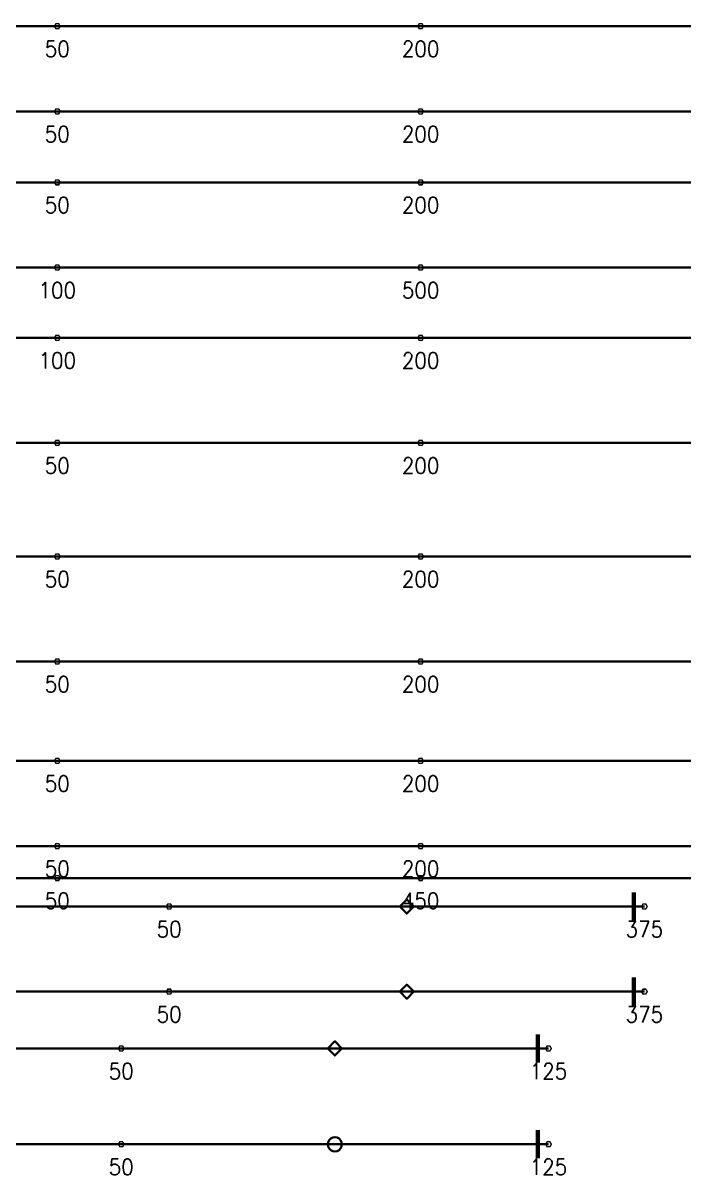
# Model space of a CAD drawing. Header units: millimetres. Extents: x 127300 to 589785, y -24728 to 44820.
# Drawn here: x 387053 to 396357, y 25468 to 41695 of the extents above; entities that cross this region are included whole.
import ezdxf

# ---------------------------------------------------------------- set-up
doc = ezdxf.new("R2010")
doc.units = ezdxf.units.MM
doc.layers.add('Current_plane_Column', color=7, linetype='Continuous', true_color=0x4b00ff)
doc.layers.add('NDC_S-TENDON', color=6, linetype='Continuous', lineweight=35)
doc.layers.add('NDC_S_ANNO', color=7, linetype='Continuous', lineweight=20)
doc.styles.get("Standard").update_dxf_attribs({"font": 'arial.ttf'})

# ---------------------------------------------------------------- blocks, each defined once
blk = doc.blocks.new('TDX')
at = {"layer": 'NDC_S-TENDON', "linetype": 'Continuous'}
for p, q in [((10050, 28750, 2900), (-3000, 28750)), ((10050, 27762, 2939), (-3000, 27762, 2939))]:
    blk.add_line(p, q, dxfattribs=at)
for points, elevation in [([(4975, 32150, 20, 20, 0), (4955, 32185, 20, 20, 0), (4915, 32185, 20, 20, 0), (4895, 32150, 20, 20, 0), (4915, 32115, 20, 20, 0), (4955, 32115, 20, 20, 0)], 2029), ([(4975, 32150, 20, 20, 0), (4955, 32185, 20, 20, 0), (4915, 32185, 20, 20, 0), (4895, 32150, 20, 20, 0), (4915, 32115, 20, 20, 0), (4955, 32115, 20, 20, 0)], 2029), ([(10090, 32150, 20, 20, 0), (10070, 32185, 20, 20, 0), (10030, 32185, 20, 20, 0), (10010, 32150, 20, 20, 0), (10030, 32115, 20, 20, 0), (10070, 32115, 20, 20, 0)], 2179), ([(10090, 32150, 20, 20, 0), (10070, 32185, 20, 20, 0), (10030, 32185, 20, 20, 0), (10010, 32150, 20, 20, 0), (10030, 32115, 20, 20, 0), (10070, 32115, 20, 20, 0)], 2179), ([(10090, 32150, 20, 20, 0), (10070, 32185, 20, 20, 0), (10030, 32185, 20, 20, 0), (10010, 32150, 20, 20, 0), (10030, 32115, 20, 20, 0), (10070, 32115, 20, 20, 0)], 2179), ([(10090, 32150, 20, 20, 0), (10070, 32185, 20, 20, 0), (10030, 32185, 20, 20, 0), (10010, 32150, 20, 20, 0), (10030, 32115, 20, 20, 0), (10070, 32115, 20, 20, 0)], 2179), ([(4975, 30950, 20, 20, 0), (4955, 30985, 20, 20, 0), (4915, 30985, 20, 20, 0), (4895, 30950, 20, 20, 0), (4915, 30915, 20, 20, 0), (4955, 30915, 20, 20, 0)], 2029), ([(4975, 30950, 20, 20, 0), (4955, 30985, 20, 20, 0), (4915, 30985, 20, 20, 0), (4895, 30950, 20, 20, 0), (4915, 30915, 20, 20, 0), (4955, 30915, 20, 20, 0)], 2029), ([(10090, 30950, 20, 20, 0), (10070, 30985, 20, 20, 0), (10030, 30985, 20, 20, 0), (10010, 30950, 20, 20, 0), (10030, 30915, 20, 20, 0), (10070, 30915, 20, 20, 0)], 2179), ([(10090, 30950, 20, 20, 0), (10070, 30985, 20, 20, 0), (10030, 30985, 20, 20, 0), (10010, 30950, 20, 20, 0), (10030, 30915, 20, 20, 0), (10070, 30915, 20, 20, 0)], 2179), ([(10090, 30950, 20, 20, 0), (10070, 30985, 20, 20, 0), (10030, 30985, 20, 20, 0), (10010, 30950, 20, 20, 0), (10030, 30915, 20, 20, 0), (10070, 30915, 20, 20, 0)], 2179), ([(10090, 30950, 20, 20, 0), (10070, 30985, 20, 20, 0), (10030, 30985, 20, 20, 0), (10010, 30950, 20, 20, 0), (10030, 30915, 20, 20, 0), (10070, 30915, 20, 20, 0)], 2179), ([(4975, 29950, 20, 20, 0), (4955, 29985, 20, 20, 0), (4915, 29985, 20, 20, 0), (4895, 29950, 20, 20, 0), (4915, 29915, 20, 20, 0), (4955, 29915, 20, 20, 0)], 2029), ([(4975, 29950, 20, 20, 0), (4955, 29985, 20, 20, 0), (4915, 29985, 20, 20, 0), (4895, 29950, 20, 20, 0), (4915, 29915, 20, 20, 0), (4955, 29915, 20, 20, 0)], 2029), ([(10090, 29950, 20, 20, 0), (10070, 29985, 20, 20, 0), (10030, 29985, 20, 20, 0), (10010, 29950, 20, 20, 0), (10030, 29915, 20, 20, 0), (10070, 29915, 20, 20, 0)], 2179), ([(10090, 29950, 20, 20, 0), (10070, 29985, 20, 20, 0), (10030, 29985, 20, 20, 0), (10010, 29950, 20, 20, 0), (10030, 29915, 20, 20, 0), (10070, 29915, 20, 20, 0)], 2179), ([(10090, 29950, 20, 20, 0), (10070, 29985, 20, 20, 0), (10030, 29985, 20, 20, 0), (10010, 29950, 20, 20, 0), (10030, 29915, 20, 20, 0), (10070, 29915, 20, 20, 0)], 2179), ([(10090, 29950, 20, 20, 0), (10070, 29985, 20, 20, 0), (10030, 29985, 20, 20, 0), (10010, 29950, 20, 20, 0), (10030, 29915, 20, 20, 0), (10070, 29915, 20, 20, 0)], 2179), ([(4975, 28750, 20, 20, 0), (4955, 28785, 20, 20, 0), (4915, 28785, 20, 20, 0), (4895, 28750, 20, 20, 0), (4915, 28715, 20, 20, 0), (4955, 28715, 20, 20, 0)], 2500), ([(4975, 28750, 20, 20, 0), (4955, 28785, 20, 20, 0), (4915, 28785, 20, 20, 0), (4895, 28750, 20, 20, 0), (4915, 28715, 20, 20, 0), (4955, 28715, 20, 20, 0)], 2500), ([(10090, 28750, 20, 20, 0), (10070, 28785, 20, 20, 0), (10030, 28785, 20, 20, 0), (10010, 28750, 20, 20, 0), (10030, 28715, 20, 20, 0), (10070, 28715, 20, 20, 0)], 2900), ([(10090, 28750, 20, 20, 0), (10070, 28785, 20, 20, 0), (10030, 28785, 20, 20, 0), (10010, 28750, 20, 20, 0), (10030, 28715, 20, 20, 0), (10070, 28715, 20, 20, 0)], 2900), ([(10090, 28750, 20, 20, 0), (10070, 28785, 20, 20, 0), (10030, 28785, 20, 20, 0), (10010, 28750, 20, 20, 0), (10030, 28715, 20, 20, 0), (10070, 28715, 20, 20, 0)], 2900), ([(10090, 28750, 20, 20, 0), (10070, 28785, 20, 20, 0), (10030, 28785, 20, 20, 0), (10010, 28750, 20, 20, 0), (10030, 28715, 20, 20, 0), (10070, 28715, 20, 20, 0)], 2900), ([(10090, 28750, 20, 20, 0), (10070, 28785, 20, 20, 0), (10030, 28785, 20, 20, 0), (10010, 28750, 20, 20, 0), (10030, 28715, 20, 20, 0), (10070, 28715, 20, 20, 0)], 2900), ([(10090, 28750, 20, 20, 0), (10070, 28785, 20, 20, 0), (10030, 28785, 20, 20, 0), (10010, 28750, 20, 20, 0), (10030, 28715, 20, 20, 0), (10070, 28715, 20, 20, 0)], 2900), ([(10090, 28750, 20, 20, 0), (10070, 28785, 20, 20, 0), (10030, 28785, 20, 20, 0), (10010, 28750, 20, 20, 0), (10030, 28715, 20, 20, 0), (10070, 28715, 20, 20, 0)], 2900), ([(4975, 27760, 20, 20, 0), (4955, 27794, 20, 20, 0), (4915, 27794, 20, 20, 0), (4895, 27760, 20, 20, 0), (4915, 27725, 20, 20, 0), (4955, 27725, 20, 20, 0)], 2550), ([(4975, 27760, 20, 20, 0), (4955, 27794, 20, 20, 0), (4915, 27794, 20, 20, 0), (4895, 27760, 20, 20, 0), (4915, 27725, 20, 20, 0), (4955, 27725, 20, 20, 0)], 2550), ([(10090, 27760, 20, 20, 0), (10070, 27794, 20, 20, 0), (10030, 27794, 20, 20, 0), (10010, 27760, 20, 20, 0), (10030, 27725, 20, 20, 0), (10070, 27725, 20, 20, 0)], 2950), ([(10090, 27760, 20, 20, 0), (10070, 27794, 20, 20, 0), (10030, 27794, 20, 20, 0), (10010, 27760, 20, 20, 0), (10030, 27725, 20, 20, 0), (10070, 27725, 20, 20, 0)], 2950), ([(10090, 27760, 20, 20, 0), (10070, 27794, 20, 20, 0), (10030, 27794, 20, 20, 0), (10010, 27760, 20, 20, 0), (10030, 27725, 20, 20, 0), (10070, 27725, 20, 20, 0)], 2950), ([(10090, 27760, 20, 20, 0), (10070, 27794, 20, 20, 0), (10030, 27794, 20, 20, 0), (10010, 27760, 20, 20, 0), (10030, 27725, 20, 20, 0), (10070, 27725, 20, 20, 0)], 2950), ([(4975, 26280, 20, 20, 0), (4955, 26315, 20, 20, 0), (4915, 26315, 20, 20, 0), (4895, 26280, 20, 20, 0), (4915, 26245, 20, 20, 0), (4955, 26245, 20, 20, 0)], 2800), ([(4975, 26280, 20, 20, 0), (4955, 26315, 20, 20, 0), (4915, 26315, 20, 20, 0), (4895, 26280, 20, 20, 0), (4915, 26245, 20, 20, 0), (4955, 26245, 20, 20, 0)], 2800), ([(10090, 26280, 20, 20, 0), (10070, 26315, 20, 20, 0), (10030, 26315, 20, 20, 0), (10010, 26280, 20, 20, 0), (10030, 26245, 20, 20, 0), (10070, 26245, 20, 20, 0)], 2950), ([(10090, 26280, 20, 20, 0), (10070, 26315, 20, 20, 0), (10030, 26315, 20, 20, 0), (10010, 26280, 20, 20, 0), (10030, 26245, 20, 20, 0), (10070, 26245, 20, 20, 0)], 2950), ([(10090, 26280, 20, 20, 0), (10070, 26315, 20, 20, 0), (10030, 26315, 20, 20, 0), (10010, 26280, 20, 20, 0), (10030, 26245, 20, 20, 0), (10070, 26245, 20, 20, 0)], 2950), ([(10090, 26280, 20, 20, 0), (10070, 26315, 20, 20, 0), (10030, 26315, 20, 20, 0), (10010, 26280, 20, 20, 0), (10030, 26245, 20, 20, 0), (10070, 26245, 20, 20, 0)], 2950), ([(4975, 24680, 20, 20, 0), (4955, 24715, 20, 20, 0), (4915, 24715, 20, 20, 0), (4895, 24680, 20, 20, 0), (4915, 24645, 20, 20, 0), (4955, 24645, 20, 20, 0)], 2800), ([(4975, 24680, 20, 20, 0), (4955, 24715, 20, 20, 0), (4915, 24715, 20, 20, 0), (4895, 24680, 20, 20, 0), (4915, 24645, 20, 20, 0), (4955, 24645, 20, 20, 0)], 2800), ([(10090, 24680, 20, 20, 0), (10070, 24715, 20, 20, 0), (10030, 24715, 20, 20, 0), (10010, 24680, 20, 20, 0), (10030, 24645, 20, 20, 0), (10070, 24645, 20, 20, 0)], 2950), ([(10090, 24680, 20, 20, 0), (10070, 24715, 20, 20, 0), (10030, 24715, 20, 20, 0), (10010, 24680, 20, 20, 0), (10030, 24645, 20, 20, 0), (10070, 24645, 20, 20, 0)], 2950), ([(10090, 24680, 20, 20, 0), (10070, 24715, 20, 20, 0), (10030, 24715, 20, 20, 0), (10010, 24680, 20, 20, 0), (10030, 24645, 20, 20, 0), (10070, 24645, 20, 20, 0)], 2950), ([(10090, 24680, 20, 20, 0), (10070, 24715, 20, 20, 0), (10030, 24715, 20, 20, 0), (10010, 24680, 20, 20, 0), (10030, 24645, 20, 20, 0), (10070, 24645, 20, 20, 0)], 2950), ([(4975, 23200, 20, 20, 0), (4955, 23235, 20, 20, 0), (4915, 23235, 20, 20, 0), (4895, 23200, 20, 20, 0), (4915, 23165, 20, 20, 0), (4955, 23165, 20, 20, 0)], 2800), ([(4975, 23200, 20, 20, 0), (4955, 23235, 20, 20, 0), (4915, 23235, 20, 20, 0), (4895, 23200, 20, 20, 0), (4915, 23165, 20, 20, 0), (4955, 23165, 20, 20, 0)], 2800), ([(10090, 23200, 20, 20, 0), (10070, 23235, 20, 20, 0), (10030, 23235, 20, 20, 0), (10010, 23200, 20, 20, 0), (10030, 23165, 20, 20, 0), (10070, 23165, 20, 20, 0)], 2950), ([(10090, 23200, 20, 20, 0), (10070, 23235, 20, 20, 0), (10030, 23235, 20, 20, 0), (10010, 23200, 20, 20, 0), (10030, 23165, 20, 20, 0), (10070, 23165, 20, 20, 0)], 2950), ([(10090, 23200, 20, 20, 0), (10070, 23235, 20, 20, 0), (10030, 23235, 20, 20, 0), (10010, 23200, 20, 20, 0), (10030, 23165, 20, 20, 0), (10070, 23165, 20, 20, 0)], 2950), ([(10090, 23200, 20, 20, 0), (10070, 23235, 20, 20, 0), (10030, 23235, 20, 20, 0), (10010, 23200, 20, 20, 0), (10030, 23165, 20, 20, 0), (10070, 23165, 20, 20, 0)], 2950), ([(4975, 21800, 20, 20, 0), (4955, 21835, 20, 20, 0), (4915, 21835, 20, 20, 0), (4895, 21800, 20, 20, 0), (4915, 21765, 20, 20, 0), (4955, 21765, 20, 20, 0)], 2800), ([(4975, 21800, 20, 20, 0), (4955, 21835, 20, 20, 0), (4915, 21835, 20, 20, 0), (4895, 21800, 20, 20, 0), (4915, 21765, 20, 20, 0), (4955, 21765, 20, 20, 0)], 2800), ([(10090, 21800, 20, 20, 0), (10070, 21835, 20, 20, 0), (10030, 21835, 20, 20, 0), (10010, 21800, 20, 20, 0), (10030, 21765, 20, 20, 0), (10070, 21765, 20, 20, 0)], 2950), ([(10090, 21800, 20, 20, 0), (10070, 21835, 20, 20, 0), (10030, 21835, 20, 20, 0), (10010, 21800, 20, 20, 0), (10030, 21765, 20, 20, 0), (10070, 21765, 20, 20, 0)], 2950), ([(10090, 21800, 20, 20, 0), (10070, 21835, 20, 20, 0), (10030, 21835, 20, 20, 0), (10010, 21800, 20, 20, 0), (10030, 21765, 20, 20, 0), (10070, 21765, 20, 20, 0)], 2950), ([(10090, 21800, 20, 20, 0), (10070, 21835, 20, 20, 0), (10030, 21835, 20, 20, 0), (10010, 21800, 20, 20, 0), (10030, 21765, 20, 20, 0), (10070, 21765, 20, 20, 0)], 2950), ([(4975, 20600, 20, 20, 0), (4955, 20635, 20, 20, 0), (4915, 20635, 20, 20, 0), (4895, 20600, 20, 20, 0), (4915, 20565, 20, 20, 0), (4955, 20565, 20, 20, 0)], 2800), ([(4975, 20600, 20, 20, 0), (4955, 20635, 20, 20, 0), (4915, 20635, 20, 20, 0), (4895, 20600, 20, 20, 0), (4915, 20565, 20, 20, 0), (4955, 20565, 20, 20, 0)], 2800), ([(10090, 20600, 20, 20, 0), (10070, 20635, 20, 20, 0), (10030, 20635, 20, 20, 0), (10010, 20600, 20, 20, 0), (10030, 20565, 20, 20, 0), (10070, 20565, 20, 20, 0)], 2950), ([(10090, 20600, 20, 20, 0), (10070, 20635, 20, 20, 0), (10030, 20635, 20, 20, 0), (10010, 20600, 20, 20, 0), (10030, 20565, 20, 20, 0), (10070, 20565, 20, 20, 0)], 2950), ([(10090, 20600, 20, 20, 0), (10070, 20635, 20, 20, 0), (10030, 20635, 20, 20, 0), (10010, 20600, 20, 20, 0), (10030, 20565, 20, 20, 0), (10070, 20565, 20, 20, 0)], 2950), ([(10090, 20600, 20, 20, 0), (10070, 20635, 20, 20, 0), (10030, 20635, 20, 20, 0), (10010, 20600, 20, 20, 0), (10030, 20565, 20, 20, 0), (10070, 20565, 20, 20, 0)], 2950), ([(4975, 20150, 20, 20, 0), (4955, 20185, 20, 20, 0), (4915, 20185, 20, 20, 0), (4895, 20150, 20, 20, 0), (4915, 20115, 20, 20, 0), (4955, 20115, 20, 20, 0)], 2550), ([(4975, 20150, 20, 20, 0), (4955, 20185, 20, 20, 0), (4915, 20185, 20, 20, 0), (4895, 20150, 20, 20, 0), (4915, 20115, 20, 20, 0), (4955, 20115, 20, 20, 0)], 2550), ([(10090, 20150, 20, 20, 0), (10070, 20185, 20, 20, 0), (10030, 20185, 20, 20, 0), (10010, 20150, 20, 20, 0), (10030, 20115, 20, 20, 0), (10070, 20115, 20, 20, 0)], 2950), ([(10090, 20150, 20, 20, 0), (10070, 20185, 20, 20, 0), (10030, 20185, 20, 20, 0), (10010, 20150, 20, 20, 0), (10030, 20115, 20, 20, 0), (10070, 20115, 20, 20, 0)], 2950), ([(10090, 20150, 20, 20, 0), (10070, 20185, 20, 20, 0), (10030, 20185, 20, 20, 0), (10010, 20150, 20, 20, 0), (10030, 20115, 20, 20, 0), (10070, 20115, 20, 20, 0)], 2950), ([(10090, 20150, 20, 20, 0), (10070, 20185, 20, 20, 0), (10030, 20185, 20, 20, 0), (10010, 20150, 20, 20, 0), (10030, 20115, 20, 20, 0), (10070, 20115, 20, 20, 0)], 2950), ([(6550, 19750, 20, 20, 0), (6530, 19785, 20, 20, 0), (6490, 19785, 20, 20, 0), (6470, 19750, 20, 20, 0), (6490, 19715, 20, 20, 0), (6530, 19715, 20, 20, 0)], 2550), ([(6550, 19750, 20, 20, 0), (6530, 19785, 20, 20, 0), (6490, 19785, 20, 20, 0), (6470, 19750, 20, 20, 0), (6490, 19715, 20, 20, 0), (6530, 19715, 20, 20, 0)], 2550), ([(13240, 19750, 20, 20, 0), (13220, 19785, 20, 20, 0), (13180, 19785, 20, 20, 0), (13160, 19750, 20, 20, 0), (13180, 19715, 20, 20, 0), (13220, 19715, 20, 20, 0)], 2875), ([(13240, 19750, 20, 20, 0), (13220, 19785, 20, 20, 0), (13180, 19785, 20, 20, 0), (13160, 19750, 20, 20, 0), (13180, 19715, 20, 20, 0), (13220, 19715, 20, 20, 0)], 2875), ([(6550, 18550, 20, 20, 0), (6530, 18585, 20, 20, 0), (6490, 18585, 20, 20, 0), (6470, 18550, 20, 20, 0), (6490, 18515, 20, 20, 0), (6530, 18515, 20, 20, 0)], 2550), ([(6550, 18550, 20, 20, 0), (6530, 18585, 20, 20, 0), (6490, 18585, 20, 20, 0), (6470, 18550, 20, 20, 0), (6490, 18515, 20, 20, 0), (6530, 18515, 20, 20, 0)], 2550), ([(13240, 18550, 20, 20, 0), (13220, 18585, 20, 20, 0), (13180, 18585, 20, 20, 0), (13160, 18550, 20, 20, 0), (13180, 18515, 20, 20, 0), (13220, 18515, 20, 20, 0)], 2875), ([(13240, 18550, 20, 20, 0), (13220, 18585, 20, 20, 0), (13180, 18585, 20, 20, 0), (13160, 18550, 20, 20, 0), (13180, 18515, 20, 20, 0), (13220, 18515, 20, 20, 0)], 2875), ([(5875, 17750, 20, 20, 0), (5855, 17785, 20, 20, 0), (5815, 17785, 20, 20, 0), (5795, 17750, 20, 20, 0), (5815, 17715, 20, 20, 0), (5855, 17715, 20, 20, 0)], 2550), ([(5875, 17750, 20, 20, 0), (5855, 17785, 20, 20, 0), (5815, 17785, 20, 20, 0), (5795, 17750, 20, 20, 0), (5815, 17715, 20, 20, 0), (5855, 17715, 20, 20, 0)], 2550), ([(11890, 17750, 20, 20, 0), (11870, 17785, 20, 20, 0), (11830, 17785, 20, 20, 0), (11810, 17750, 20, 20, 0), (11830, 17715, 20, 20, 0), (11870, 17715, 20, 20, 0)], 2875), ([(11890, 17750, 20, 20, 0), (11870, 17785, 20, 20, 0), (11830, 17785, 20, 20, 0), (11810, 17750, 20, 20, 0), (11830, 17715, 20, 20, 0), (11870, 17715, 20, 20, 0)], 2875), ([(5875, 16400, 20, 20, 0), (5855, 16435, 20, 20, 0), (5815, 16435, 20, 20, 0), (5795, 16400, 20, 20, 0), (5815, 16365, 20, 20, 0), (5855, 16365, 20, 20, 0)], 2800), ([(5875, 16400, 20, 20, 0), (5855, 16435, 20, 20, 0), (5815, 16435, 20, 20, 0), (5795, 16400, 20, 20, 0), (5815, 16365, 20, 20, 0), (5855, 16365, 20, 20, 0)], 2800), ([(11890, 16400, 20, 20, 0), (11870, 16435, 20, 20, 0), (11830, 16435, 20, 20, 0), (11810, 16400, 20, 20, 0), (11830, 16365, 20, 20, 0), (11870, 16365, 20, 20, 0)], 2875), ([(11890, 16400, 20, 20, 0), (11870, 16435, 20, 20, 0), (11830, 16435, 20, 20, 0), (11810, 16400, 20, 20, 0), (11830, 16365, 20, 20, 0), (11870, 16365, 20, 20, 0)], 2875)]:
    blk.add_lwpolyline(points, format="xyseb", close=True, dxfattribs=dict(at, elevation=elevation))
at = {"layer": 'NDC_S-TENDON', "linetype": 'Continuous', "elevation": 2875}
for points in [[(13050, 19550, 60, 60, 0), (13050, 19950, 60, 60, 0)], [(13050, 18350, 60, 60, 0), (13050, 18750, 60, 60, 0)], [(11700, 17550, 60, 60, 0), (11700, 17950, 60, 60, 0)], [(11700, 16200, 60, 60, 0), (11700, 16600, 60, 60, 0)]]:
    blk.add_lwpolyline(points, format="xyseb", dxfattribs=at)
at = {"layer": 'NDC_S-TENDON', "linetype": 'Continuous'}
for points, elevation in [([(9755, 19750), (9855, 19650), (9955, 19750), (9855, 19850), (9755, 19750)], 2688), ([(9755, 18550), (9855, 18450), (9955, 18550), (9855, 18650), (9755, 18550)], 2688), ([(8743, 17750), (8843, 17650), (8943, 17750), (8843, 17850), (8743, 17750)], 2688), ([(8743, 16400), (8747, 16369), (8762, 16341), (8784, 16319), (8812, 16305), (8843, 16300), (8873, 16305), (8901, 16319), (8923, 16341), (8938, 16369), (8943, 16400), (8938, 16431), (8923, 16459), (8901, 16481), (8873, 16495), (8843, 16500), (8812, 16495), (8784, 16481), (8762, 16459), (8747, 16431), (8743, 16400)], 2832)]:
    blk.add_lwpolyline(points, close=True, dxfattribs=dict(at, elevation=elevation))
for points in [[(-2399, 32150, -401), (-1952, 32150, -403), (1184, 32150, 2091), (1866, 32150, 2074), (2633, 32150, 2055), (3401, 32150, 2040), (4168, 32150, 2032), (4935, 32150, 2029), (5702, 32150, 2035), (6470, 32150, 2052), (7237, 32150, 2080), (8004, 32150, 2119), (8686, 32150, 2153), (9368, 32150, 2173), (10050, 32150, 2179)], [(10050, 32150, 2179), (10743, 32150, 2173), (11437, 32150, 2153), (12130, 32150, 2119), (13170, 32150, 2069), (14210, 32150, 2039), (15250, 32150, 2029), (16290, 32150, 2039), (17330, 32150, 2069), (18370, 32150, 2119), (19063, 32150, 2153), (19757, 32150, 2173), (20450, 32150, 2179)], [(-2709, 30950, -718), (-2262, 30950, -720), (1184, 30950, 2091), (1866, 30950, 2074), (2633, 30950, 2055), (3401, 30950, 2040), (4168, 30950, 2032), (4935, 30950, 2029), (5702, 30950, 2035), (6470, 30950, 2052), (7237, 30950, 2080), (8004, 30950, 2119), (8686, 30950, 2153), (9368, 30950, 2173), (10050, 30950, 2179)], [(10050, 30950, 2179), (10743, 30950, 2173), (11437, 30950, 2153), (12130, 30950, 2119), (13170, 30950, 2069), (14210, 30950, 2039), (15250, 30950, 2029), (16290, 30950, 2039), (17330, 30950, 2069), (18370, 30950, 2119), (19063, 30950, 2153), (19757, 30950, 2173), (20450, 30950, 2179)], [(-2940, 29950, -773), (-2492, 29950, -775), (1184, 29950, 2091), (1866, 29950, 2074), (2633, 29950, 2055), (3401, 29950, 2040), (4168, 29950, 2032), (4935, 29950, 2029), (5702, 29950, 2035), (6470, 29950, 2052), (7237, 29950, 2080), (8004, 29950, 2119), (8686, 29950, 2153), (9368, 29950, 2173), (10050, 29950, 2179)], [(10050, 29950, 2179), (10743, 29950, 2173), (11437, 29950, 2153), (12130, 29950, 2119), (13170, 29950, 2069), (14210, 29950, 2039), (15250, 29950, 2029), (16290, 29950, 2039), (17330, 29950, 2069), (18370, 29950, 2119), (19063, 29950, 2153), (19757, 29950, 2173), (20450, 29950, 2179)], [(10050, 28750, 2900), (10743, 28750, 2882), (11437, 28750, 2829), (12130, 28751, 2740), (12910, 28751, 2635), (13690, 28751, 2560), (14470, 28751, 2515), (15250, 28751, 2500), (16030, 28752, 2515), (16810, 28752, 2560), (17590, 28752, 2635), (18370, 28752, 2740), (19063, 28752, 2829), (19757, 28753, 2882), (20450, 28753, 2900)], [(10050, 27762, 2939), (21143, 27762, 2943), (21837, 27762, 2923), (22530, 27762, 2890), (23570, 27762, 2840), (24610, 27762, 2810), (25650, 27762, 2800), (26690, 27762, 2810), (27730, 27762, 2840), (28770, 27762, 2890), (29463, 27762, 2923), (30157, 27762, 2943), (30850, 27762, 2950)], [(-3000, 26280, 0), (-2318, 26280, -3), (1184, 26280, 2862), (1866, 26280, 2845), (2633, 26280, 2825), (3401, 26280, 2811), (4168, 26280, 2803), (4935, 26280, 2800), (5702, 26280, 2806), (6470, 26280, 2822), (7237, 26280, 2851), (8004, 26280, 2890), (8686, 26280, 2923), (9368, 26280, 2943), (10050, 26280, 2950)], [(10050, 26280, 2950), (10743, 26280, 2943), (11437, 26280, 2923), (12130, 26280, 2890), (13170, 26280, 2840), (14210, 26280, 2810), (15250, 26280, 2800), (16290, 26280, 2810), (17330, 26280, 2840), (18370, 26280, 2890), (19063, 26280, 2923), (19757, 26280, 2943), (20450, 26280, 2950)], [(-3000, 24680, 0), (-1918, 24680, -3), (1184, 24680, 2862), (1866, 24680, 2845), (2633, 24680, 2825), (3401, 24680, 2811), (4168, 24680, 2803), (4935, 24680, 2800), (5702, 24680, 2806), (6470, 24680, 2822), (7237, 24680, 2851), (8004, 24680, 2890), (8686, 24680, 2923), (9368, 24680, 2943), (10050, 24680, 2950)], [(10050, 24680, 2950), (10743, 24680, 2943), (11437, 24680, 2923), (12130, 24680, 2890), (13170, 24680, 2840), (14210, 24680, 2810), (15250, 24680, 2800), (16290, 24680, 2810), (17330, 24680, 2840), (18370, 24680, 2890), (19063, 24680, 2923), (19757, 24680, 2943), (20450, 24680, 2950)], [(-3000, 23200, 0), (-1918, 23200, -3), (1184, 23200, 2862), (1866, 23200, 2845), (2633, 23200, 2825), (3401, 23200, 2811), (4168, 23200, 2803), (4935, 23200, 2800), (5702, 23200, 2806), (6470, 23200, 2822), (7237, 23200, 2851), (8004, 23200, 2890), (8686, 23200, 2923), (9368, 23200, 2943), (10050, 23200, 2950)], [(10050, 23200, 2950), (10743, 23200, 2943), (11437, 23200, 2923), (12130, 23200, 2890), (13170, 23200, 2840), (14210, 23200, 2810), (15250, 23200, 2800), (16290, 23200, 2810), (17330, 23200, 2840), (18370, 23200, 2890), (19063, 23200, 2923), (19757, 23200, 2943), (20450, 23200, 2950)], [(-3000, 21800, 0), (-1918, 21800, -3), (1184, 21800, 2862), (1866, 21800, 2845), (2633, 21800, 2825), (3401, 21800, 2811), (4168, 21800, 2803), (4935, 21800, 2800), (5702, 21800, 2806), (6470, 21800, 2822), (7237, 21800, 2851), (8004, 21800, 2890), (8686, 21800, 2923), (9368, 21800, 2943), (10050, 21800, 2950)], [(10050, 21800, 2950), (10743, 21800, 2943), (11437, 21800, 2923), (12130, 21800, 2890), (13170, 21800, 2840), (14210, 21800, 2810), (15250, 21800, 2800), (16290, 21800, 2810), (17330, 21800, 2840), (18370, 21800, 2890), (19063, 21800, 2923), (19757, 21800, 2943), (20450, 21800, 2950)], [(-3000, 20600, 0), (-1918, 20600, -3), (1184, 20600, 2862), (1866, 20600, 2845), (2633, 20600, 2825), (3401, 20600, 2811), (4168, 20600, 2803), (4935, 20600, 2800), (5702, 20600, 2806), (6470, 20600, 2822), (7237, 20600, 2851), (8004, 20600, 2890), (8686, 20600, 2923), (9368, 20600, 2943), (10050, 20600, 2950)], [(10050, 20600, 2950), (10743, 20600, 2943), (11437, 20600, 2923), (12130, 20600, 2890), (13170, 20600, 2840), (14210, 20600, 2810), (15250, 20600, 2800), (16290, 20600, 2810), (17330, 20600, 2840), (18370, 20600, 2890), (19063, 20600, 2923), (19757, 20600, 2943), (20450, 20600, 2950)], [(-3000, 20150, 0), (-1918, 20150, -14), (1184, 20150, 2817), (1866, 20150, 2745), (2633, 20150, 2660), (3401, 20150, 2599), (4168, 20150, 2562), (4935, 20150, 2550), (5702, 20150, 2565), (6470, 20150, 2610), (7237, 20150, 2685), (8004, 20150, 2790), (8686, 20150, 2879), (9368, 20150, 2932), (10050, 20150, 2950)], [(10050, 20150, 2950), (10743, 20150, 2932), (11437, 20150, 2879), (12130, 20150, 2790), (13170, 20150, 2657), (14210, 20150, 2577), (15250, 20150, 2550), (16290, 20150, 2577), (17330, 20150, 2657), (18370, 20150, 2790), (19063, 20150, 2879), (19757, 20150, 2932), (20450, 20150, 2950)], [(-3000, 19750, 0), (712, 19750, 2861), (1604, 19750, 2817), (2496, 19750, 2745), (3500, 19750, 2660), (4503, 19750, 2599), (5507, 19750, 2562), (6510, 19750, 2550), (7514, 19750, 2562), (8517, 19750, 2599), (9521, 19750, 2660), (10524, 19750, 2745), (11416, 19750, 2817), (12308, 19750, 2861), (13200, 19750, 2875)], [(-3000, 18550, 0), (712, 18550, 2861), (1604, 18550, 2817), (2496, 18550, 2745), (3500, 18550, 2660), (4503, 18550, 2599), (5507, 18550, 2562), (6510, 18550, 2550), (7514, 18550, 2562), (8517, 18550, 2599), (9521, 18550, 2660), (10524, 18550, 2745), (11416, 18550, 2817), (12308, 18550, 2861), (13200, 18550, 2875)], [(-3000, 17750, 0), (622, 17750, 2861), (1424, 17750, 2817), (2226, 17750, 2745), (3128, 17750, 2660), (4031, 17750, 2599), (4933, 17750, 2562), (5835, 17750, 2550), (6737, 17750, 2562), (7640, 17750, 2599), (8542, 17750, 2660), (9444, 17750, 2745), (10246, 17750, 2817), (11048, 17750, 2861), (11850, 17750, 2875)], [(-3000, 16400, 0), (622, 16400, 2872), (1424, 16400, 2862), (2226, 16400, 2845), (3128, 16400, 2825), (4031, 16400, 2811), (4933, 16400, 2803), (5835, 16400, 2800), (6737, 16400, 2803), (7640, 16400, 2811), (8542, 16400, 2825), (9444, 16400, 2845), (10246, 16400, 2862), (11048, 16400, 2872), (11850, 16400, 2875)]]:
    blk.add_polyline3d(points, dxfattribs=at)
at = {"layer": 'NDC_S_ANNO', "linetype": 'Continuous', "char_height": 225, "attachment_point": 5, "line_spacing_factor": 0.75}
for s, insert in [('\\FSTANDARD.shx;50', (4935, 31830, 2029)), ('\\FSTANDARD.shx;200', (10050, 31830, 2179)), ('\\FSTANDARD.shx;50', (4935, 30630, 2029)), ('\\FSTANDARD.shx;200', (10050, 30630, 2179)), ('\\FSTANDARD.shx;50', (4935, 29630, 2029)), ('\\FSTANDARD.shx;200', (10050, 29630, 2179)), ('{\\Fstandard|c0;100}', (4935, 28430, 2500)), ('{\\Fstandard|c0;100}', (4935, 27440, 2550)), ('\\FSTANDARD.shx;50', (4935, 25960, 2800)), ('\\FSTANDARD.shx;200', (10050, 25960, 2950)), ('\\FSTANDARD.shx;50', (4935, 24360, 2800)), ('\\FSTANDARD.shx;200', (10050, 24360, 2950)), ('\\FSTANDARD.shx;50', (4935, 22880, 2800)), ('\\FSTANDARD.shx;200', (10050, 22880, 2950)), ('\\FSTANDARD.shx;50', (4935, 21480, 2800)), ('\\FSTANDARD.shx;200', (10050, 21480, 2950)), ('\\FSTANDARD.shx;50', (4935, 20280, 2800)), ('\\FSTANDARD.shx;200', (10050, 20280, 2950)), ('\\FSTANDARD.shx;50', (4935, 19830, 2550)), ('\\FSTANDARD.shx;450', (10050, 19830, 2950)), ('\\FSTANDARD.shx;50', (6510, 19430, 2550)), ('\\FSTANDARD.shx;375', (13200, 19430, 2875)), ('\\FSTANDARD.shx;50', (6510, 18230, 2550)), ('{\\Fstandard|c0;375}', (13200, 18230, 2875)), ('\\FSTANDARD.shx;50', (5835, 17430, 2550)), ('\\FSTANDARD.shx;125', (11850, 17430, 2875)), ('\\FSTANDARD.shx;50', (5835, 16080, 2800)), ('\\FSTANDARD.shx;125', (11850, 16080, 2875))]:
    blk.add_mtext(s, dxfattribs=dict(at, insert=insert))
at = {"layer": 'NDC_S_ANNO', "linetype": 'Continuous', "char_height": 225, "attachment_point": 5, "rotation": 0.0155, "line_spacing_factor": 0.75}
for s, insert in [('\\FSTANDARD.shx;500', (10050, 28430, 2900)), ('\\FSTANDARD.shx;200', (10050, 27440, 2950))]:
    blk.add_mtext(s, dxfattribs=dict(at, insert=insert))

msp = doc.modelspace()

# ---------------------------------------------------------------- block references
at = {"layer": 'Current_plane_Column'}
msp.add_blockref('TDX', (382600, 9500), dxfattribs=at)

doc.saveas('drawing.dxf')
